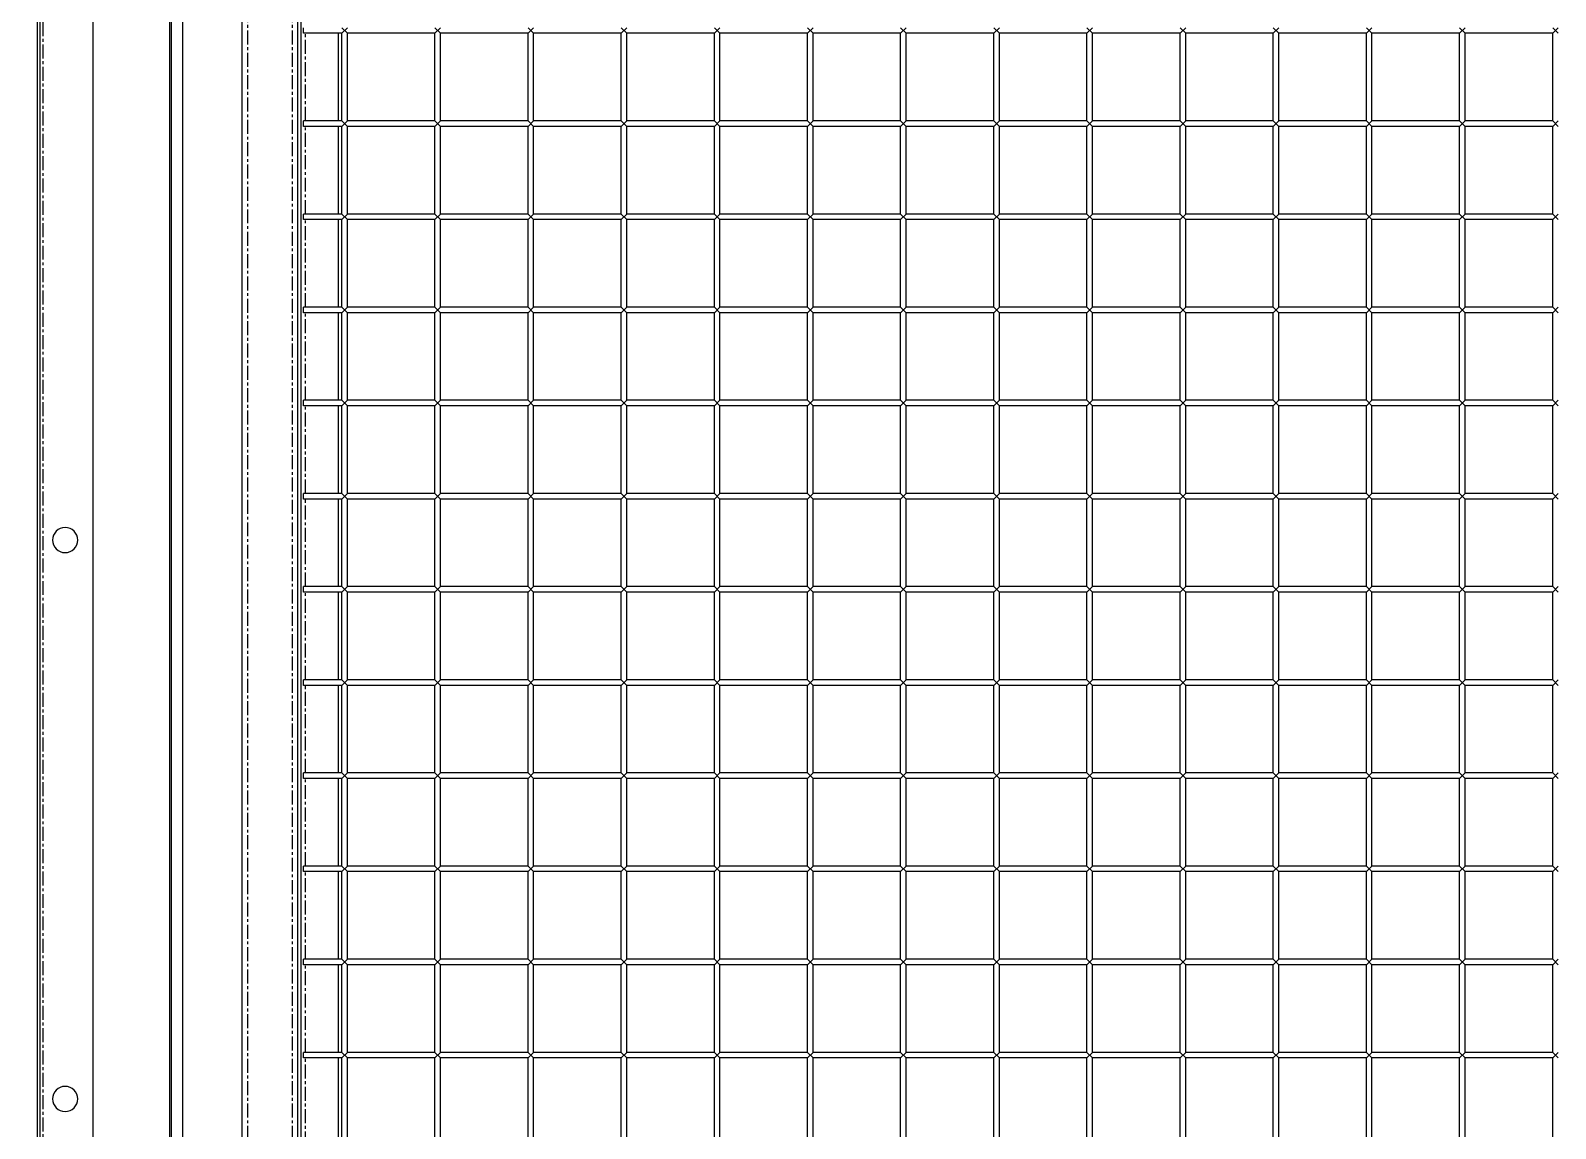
# Model space of a CAD drawing. Header units: millimetres. Extents: x -198529 to 244266, y -64 to 158464.
# Drawn here: x -172952 to -172134, y 96927 to 97517 of the extents above; entities that cross this region are included whole.
import ezdxf

# ---------------------------------------------------------------- set-up
doc = ezdxf.new("R2010")
doc.units = ezdxf.units.MM
doc.linetypes.add('CENTER', pattern=[12, 7.5, -1.5, 1.5, -1.5])
doc.layers.add('0-DCC', color=30, linetype='Continuous')
doc.layers.add('0-DCC-STRUC', color=180, linetype='Continuous')

# ---------------------------------------------------------------- blocks, each defined once
blk = doc.blocks.new('DCC2850x1800(右)')
at = {"color": 0, "linetype": 'Continuous'}
for p, q in [((65616, -74478.48), (65616, -72678.48)), ((65646, -74478.48), (65646, -72678.48)), ((65684.72, -74441.08), (65684.72, -72678.48)), ((65726, -74441.08), (65726, -72678.48)), ((65754.5, -72678.48), (65754.5, -74478.48)), ((65756, -72678.48), (65756, -74478.48)), ((65614.5, -72730.88), (65614.5, -74426.08)), ((64942.5, -73353.48), (64939.5, -73356.48)), ((64942.5, -73356.48), (64939.5, -73353.48)), ((64942.5, -73403.48), (64942.5, -73356.48)), ((64942.5, -73356.48), (64989.5, -73356.48)), ((64992.5, -73353.48), (64989.5, -73356.48)), ((64992.5, -73356.48), (64989.5, -73353.48)), ((64989.5, -73403.48), (64989.5, -73356.48)), ((64992.5, -73403.48), (64992.5, -73356.48)), ((64992.5, -73356.48), (65039.5, -73356.48)), ((65042.5, -73356.48), (65039.5, -73353.48)), ((65042.5, -73353.48), (65039.5, -73356.48)), ((65039.5, -73403.48), (65039.5, -73356.48)), ((65042.5, -73403.48), (65042.5, -73356.48)), ((65042.5, -73356.48), (65089.5, -73356.48)), ((65092.5, -73356.48), (65089.5, -73353.48)), ((65092.5, -73353.48), (65089.5, -73356.48)), ((65089.5, -73403.48), (65089.5, -73356.48)), ((65092.5, -73403.48), (65092.5, -73356.48)), ((65092.5, -73356.48), (65139.5, -73356.48)), ((65139.5, -73356.48), (65142.5, -73353.48)), ((65142.5, -73356.48), (65139.5, -73353.48)), ((65139.5, -73403.48), (65139.5, -73356.48)), ((65142.5, -73403.48), (65142.5, -73356.48)), ((65142.5, -73356.48), (65189.5, -73356.48)), ((65192.5, -73356.48), (65189.5, -73353.48)), ((65189.5, -73356.48), (65192.5, -73353.48)), ((65189.5, -73403.48), (65189.5, -73356.48)), ((65192.5, -73403.48), (65192.5, -73356.48)), ((65192.5, -73356.48), (65239.5, -73356.48)), ((65242.5, -73356.48), (65239.5, -73353.48)), ((65239.5, -73356.48), (65242.5, -73353.48)), ((65239.5, -73403.48), (65239.5, -73356.48)), ((65242.5, -73403.48), (65242.5, -73356.48)), ((65242.5, -73356.48), (65289.5, -73356.48)), ((65292.5, -73356.48), (65289.5, -73353.48)), ((65289.5, -73356.48), (65292.5, -73353.48)), ((65289.5, -73403.48), (65289.5, -73356.48)), ((65292.5, -73403.48), (65292.5, -73356.48)), ((65292.5, -73356.48), (65339.5, -73356.48)), ((65339.5, -73356.48), (65342.5, -73353.48)), ((65342.5, -73356.48), (65339.5, -73353.48)), ((65339.5, -73403.48), (65339.5, -73356.48)), ((65342.5, -73403.48), (65342.5, -73356.48)), ((65342.5, -73356.48), (65389.5, -73356.48)), ((65392.5, -73356.48), (65389.5, -73353.48)), ((65389.5, -73356.48), (65392.5, -73353.48)), ((65389.5, -73403.48), (65389.5, -73356.48)), ((65392.5, -73403.48), (65392.5, -73356.48)), ((65392.5, -73356.48), (65439.5, -73356.48)), ((65442.5, -73356.48), (65439.5, -73353.48)), ((65439.5, -73356.48), (65442.5, -73353.48)), ((65439.5, -73403.48), (65439.5, -73356.48)), ((65442.5, -73403.48), (65442.5, -73356.48)), ((65442.5, -73356.48), (65489.5, -73356.48)), ((65492.5, -73356.48), (65489.5, -73353.48)), ((65489.5, -73356.48), (65492.5, -73353.48)), ((65489.5, -73403.48), (65489.5, -73356.48)), ((65492.5, -73403.48), (65492.5, -73356.48)), ((65492.5, -73356.48), (65539.5, -73356.48)), ((65539.5, -73356.48), (65542.5, -73353.48)), ((65542.5, -73356.48), (65539.5, -73353.48)), ((65539.5, -73403.48), (65539.5, -73356.48)), ((65542.5, -73403.48), (65542.5, -73356.48)), ((65542.5, -73356.48), (65589.5, -73356.48)), ((65592.5, -73356.48), (65589.5, -73353.48)), ((65589.5, -73356.48), (65592.5, -73353.48)), ((65589.5, -73403.48), (65589.5, -73356.48)), ((65592.5, -73403.48), (65592.5, -73356.48)), ((65592.5, -73356.48), (65613, -73356.48)), ((65594.5, -73356.48), (65594.5, -73403.48)), ((65613, -73356.48), (65613, -73353.48)), ((64942.5, -73403.48), (64939.5, -73406.48)), ((64942.5, -73406.48), (64939.5, -73403.48)), ((64942.5, -73403.48), (64989.5, -73403.48)), ((64942.5, -73453.48), (64942.5, -73406.48)), ((64942.5, -73406.48), (64989.5, -73406.48)), ((64992.5, -73403.48), (64989.5, -73406.48)), ((64992.5, -73406.48), (64989.5, -73403.48)), ((64989.5, -73453.48), (64989.5, -73406.48)), ((64992.5, -73403.48), (65039.5, -73403.48)), ((64992.5, -73453.48), (64992.5, -73406.48)), ((64992.5, -73406.48), (65039.5, -73406.48)), ((65042.5, -73403.48), (65039.5, -73406.48)), ((65042.5, -73406.48), (65039.5, -73403.48)), ((65039.5, -73453.48), (65039.5, -73406.48)), ((65042.5, -73403.48), (65089.5, -73403.48)), ((65042.5, -73453.48), (65042.5, -73406.48)), ((65042.5, -73406.48), (65089.5, -73406.48)), ((65092.5, -73403.48), (65089.5, -73406.48)), ((65092.5, -73406.48), (65089.5, -73403.48)), ((65089.5, -73453.48), (65089.5, -73406.48)), ((65092.5, -73403.48), (65139.5, -73403.48)), ((65092.5, -73453.48), (65092.5, -73406.48)), ((65092.5, -73406.48), (65139.5, -73406.48)), ((65142.5, -73403.48), (65139.5, -73406.48)), ((65142.5, -73406.48), (65139.5, -73403.48)), ((65139.5, -73453.48), (65139.5, -73406.48)), ((65142.5, -73403.48), (65189.5, -73403.48)), ((65142.5, -73453.48), (65142.5, -73406.48)), ((65142.5, -73406.48), (65189.5, -73406.48)), ((65189.5, -73406.48), (65192.5, -73403.48)), ((65192.5, -73406.48), (65189.5, -73403.48)), ((65189.5, -73453.48), (65189.5, -73406.48)), ((65192.5, -73403.48), (65239.5, -73403.48)), ((65192.5, -73453.48), (65192.5, -73406.48)), ((65192.5, -73406.48), (65239.5, -73406.48)), ((65242.5, -73406.48), (65239.5, -73403.48)), ((65239.5, -73406.48), (65242.5, -73403.48)), ((65239.5, -73453.48), (65239.5, -73406.48)), ((65242.5, -73403.48), (65289.5, -73403.48)), ((65242.5, -73453.48), (65242.5, -73406.48)), ((65242.5, -73406.48), (65289.5, -73406.48)), ((65289.5, -73406.48), (65292.5, -73403.48)), ((65292.5, -73406.48), (65289.5, -73403.48)), ((65289.5, -73453.48), (65289.5, -73406.48)), ((65292.5, -73403.48), (65339.5, -73403.48)), ((65292.5, -73453.48), (65292.5, -73406.48)), ((65292.5, -73406.48), (65339.5, -73406.48)), ((65339.5, -73406.48), (65342.5, -73403.48)), ((65342.5, -73406.48), (65339.5, -73403.48)), ((65339.5, -73453.48), (65339.5, -73406.48)), ((65342.5, -73403.48), (65389.5, -73403.48)), ((65342.5, -73453.48), (65342.5, -73406.48)), ((65342.5, -73406.48), (65389.5, -73406.48)), ((65389.5, -73406.48), (65392.5, -73403.48)), ((65392.5, -73406.48), (65389.5, -73403.48)), ((65389.5, -73453.48), (65389.5, -73406.48)), ((65392.5, -73403.48), (65439.5, -73403.48)), ((65392.5, -73453.48), (65392.5, -73406.48)), ((65392.5, -73406.48), (65439.5, -73406.48)), ((65442.5, -73406.48), (65439.5, -73403.48)), ((65439.5, -73406.48), (65442.5, -73403.48)), ((65439.5, -73453.48), (65439.5, -73406.48)), ((65442.5, -73403.48), (65489.5, -73403.48)), ((65442.5, -73453.48), (65442.5, -73406.48)), ((65442.5, -73406.48), (65489.5, -73406.48)), ((65489.5, -73406.48), (65492.5, -73403.48)), ((65492.5, -73406.48), (65489.5, -73403.48)), ((65489.5, -73453.48), (65489.5, -73406.48)), ((65492.5, -73403.48), (65539.5, -73403.48)), ((65492.5, -73453.48), (65492.5, -73406.48)), ((65492.5, -73406.48), (65539.5, -73406.48)), ((65539.5, -73406.48), (65542.5, -73403.48)), ((65542.5, -73406.48), (65539.5, -73403.48)), ((65539.5, -73453.48), (65539.5, -73406.48)), ((65542.5, -73403.48), (65589.5, -73403.48)), ((65542.5, -73453.48), (65542.5, -73406.48)), ((65542.5, -73406.48), (65589.5, -73406.48)), ((65589.5, -73406.48), (65592.5, -73403.48)), ((65592.5, -73406.48), (65589.5, -73403.48)), ((65589.5, -73453.48), (65589.5, -73406.48)), ((65592.5, -73403.48), (65613, -73403.48)), ((65592.5, -73453.48), (65592.5, -73406.48)), ((65592.5, -73406.48), (65613, -73406.48)), ((65594.5, -73406.48), (65594.5, -73453.48)), ((65613, -73406.48), (65613, -73403.48)), ((64942.5, -73453.48), (64939.5, -73456.48)), ((64942.5, -73456.48), (64939.5, -73453.48)), ((64942.5, -73453.48), (64989.5, -73453.48)), ((64942.5, -73503.48), (64942.5, -73456.48)), ((64942.5, -73456.48), (64989.5, -73456.48)), ((64992.5, -73453.48), (64989.5, -73456.48)), ((64992.5, -73456.48), (64989.5, -73453.48)), ((64989.5, -73503.48), (64989.5, -73456.48)), ((64992.5, -73453.48), (65039.5, -73453.48)), ((64992.5, -73503.48), (64992.5, -73456.48)), ((64992.5, -73456.48), (65039.5, -73456.48)), ((65042.5, -73453.48), (65039.5, -73456.48)), ((65042.5, -73456.48), (65039.5, -73453.48)), ((65039.5, -73503.48), (65039.5, -73456.48)), ((65042.5, -73453.48), (65089.5, -73453.48)), ((65042.5, -73503.48), (65042.5, -73456.48)), ((65042.5, -73456.48), (65089.5, -73456.48)), ((65092.5, -73453.48), (65089.5, -73456.48)), ((65092.5, -73456.48), (65089.5, -73453.48)), ((65089.5, -73503.48), (65089.5, -73456.48)), ((65092.5, -73453.48), (65139.5, -73453.48)), ((65092.5, -73503.48), (65092.5, -73456.48)), ((65092.5, -73456.48), (65139.5, -73456.48)), ((65142.5, -73453.48), (65139.5, -73456.48)), ((65142.5, -73456.48), (65139.5, -73453.48)), ((65139.5, -73503.48), (65139.5, -73456.48)), ((65142.5, -73453.48), (65189.5, -73453.48)), ((65142.5, -73503.48), (65142.5, -73456.48)), ((65142.5, -73456.48), (65189.5, -73456.48)), ((65192.5, -73453.48), (65189.5, -73456.48)), ((65192.5, -73456.48), (65189.5, -73453.48)), ((65189.5, -73503.48), (65189.5, -73456.48)), ((65192.5, -73453.48), (65239.5, -73453.48)), ((65192.5, -73503.48), (65192.5, -73456.48)), ((65192.5, -73456.48), (65239.5, -73456.48)), ((65239.5, -73456.48), (65242.5, -73453.48)), ((65242.5, -73456.48), (65239.5, -73453.48)), ((65239.5, -73503.48), (65239.5, -73456.48)), ((65242.5, -73453.48), (65289.5, -73453.48)), ((65242.5, -73503.48), (65242.5, -73456.48)), ((65242.5, -73456.48), (65289.5, -73456.48)), ((65289.5, -73456.48), (65292.5, -73453.48)), ((65292.5, -73456.48), (65289.5, -73453.48)), ((65289.5, -73503.48), (65289.5, -73456.48)), ((65292.5, -73453.48), (65339.5, -73453.48)), ((65292.5, -73503.48), (65292.5, -73456.48)), ((65292.5, -73456.48), (65339.5, -73456.48)), ((65339.5, -73456.48), (65342.5, -73453.48)), ((65342.5, -73456.48), (65339.5, -73453.48)), ((65339.5, -73503.48), (65339.5, -73456.48)), ((65342.5, -73453.48), (65389.5, -73453.48)), ((65342.5, -73503.48), (65342.5, -73456.48)), ((65342.5, -73456.48), (65389.5, -73456.48)), ((65389.5, -73456.48), (65392.5, -73453.48)), ((65392.5, -73456.48), (65389.5, -73453.48)), ((65389.5, -73503.48), (65389.5, -73456.48)), ((65392.5, -73453.48), (65439.5, -73453.48)), ((65392.5, -73503.48), (65392.5, -73456.48)), ((65392.5, -73456.48), (65439.5, -73456.48)), ((65439.5, -73456.48), (65442.5, -73453.48)), ((65442.5, -73456.48), (65439.5, -73453.48)), ((65439.5, -73503.48), (65439.5, -73456.48)), ((65442.5, -73453.48), (65489.5, -73453.48)), ((65442.5, -73503.48), (65442.5, -73456.48)), ((65442.5, -73456.48), (65489.5, -73456.48)), ((65489.5, -73456.48), (65492.5, -73453.48)), ((65492.5, -73456.48), (65489.5, -73453.48)), ((65489.5, -73503.48), (65489.5, -73456.48)), ((65492.5, -73453.48), (65539.5, -73453.48)), ((65492.5, -73503.48), (65492.5, -73456.48)), ((65492.5, -73456.48), (65539.5, -73456.48)), ((65539.5, -73456.48), (65542.5, -73453.48)), ((65542.5, -73456.48), (65539.5, -73453.48)), ((65539.5, -73503.48), (65539.5, -73456.48)), ((65542.5, -73453.48), (65589.5, -73453.48)), ((65542.5, -73503.48), (65542.5, -73456.48)), ((65542.5, -73456.48), (65589.5, -73456.48)), ((65589.5, -73456.48), (65592.5, -73453.48)), ((65592.5, -73456.48), (65589.5, -73453.48)), ((65589.5, -73503.48), (65589.5, -73456.48)), ((65592.5, -73453.48), (65613, -73453.48)), ((65592.5, -73503.48), (65592.5, -73456.48)), ((65592.5, -73456.48), (65613, -73456.48)), ((65594.5, -73456.48), (65594.5, -73503.48)), ((65613, -73456.48), (65613, -73453.48)), ((64942.5, -73503.48), (64939.5, -73506.48)), ((64942.5, -73506.48), (64939.5, -73503.48)), ((64942.5, -73503.48), (64989.5, -73503.48)), ((64942.5, -73553.48), (64942.5, -73506.48)), ((64942.5, -73506.48), (64989.5, -73506.48)), ((64992.5, -73503.48), (64989.5, -73506.48)), ((64992.5, -73506.48), (64989.5, -73503.48)), ((64989.5, -73553.48), (64989.5, -73506.48)), ((64992.5, -73503.48), (65039.5, -73503.48)), ((64992.5, -73553.48), (64992.5, -73506.48)), ((64992.5, -73506.48), (65039.5, -73506.48)), ((65042.5, -73503.48), (65039.5, -73506.48)), ((65042.5, -73506.48), (65039.5, -73503.48)), ((65039.5, -73553.48), (65039.5, -73506.48)), ((65042.5, -73503.48), (65089.5, -73503.48)), ((65042.5, -73553.48), (65042.5, -73506.48)), ((65042.5, -73506.48), (65089.5, -73506.48)), ((65092.5, -73503.48), (65089.5, -73506.48)), ((65092.5, -73506.48), (65089.5, -73503.48)), ((65089.5, -73553.48), (65089.5, -73506.48)), ((65092.5, -73503.48), (65139.5, -73503.48)), ((65092.5, -73553.48), (65092.5, -73506.48)), ((65092.5, -73506.48), (65139.5, -73506.48)), ((65142.5, -73503.48), (65139.5, -73506.48)), ((65142.5, -73506.48), (65139.5, -73503.48)), ((65139.5, -73553.48), (65139.5, -73506.48)), ((65142.5, -73503.48), (65189.5, -73503.48)), ((65142.5, -73553.48), (65142.5, -73506.48)), ((65142.5, -73506.48), (65189.5, -73506.48)), ((65192.5, -73503.48), (65189.5, -73506.48)), ((65192.5, -73506.48), (65189.5, -73503.48)), ((65189.5, -73553.48), (65189.5, -73506.48)), ((65192.5, -73503.48), (65239.5, -73503.48)), ((65192.5, -73553.48), (65192.5, -73506.48)), ((65192.5, -73506.48), (65239.5, -73506.48)), ((65242.5, -73503.48), (65239.5, -73506.48)), ((65242.5, -73506.48), (65239.5, -73503.48)), ((65239.5, -73553.48), (65239.5, -73506.48)), ((65242.5, -73503.48), (65289.5, -73503.48)), ((65242.5, -73553.48), (65242.5, -73506.48)), ((65242.5, -73506.48), (65289.5, -73506.48)), ((65289.5, -73506.48), (65292.5, -73503.48)), ((65292.5, -73506.48), (65289.5, -73503.48)), ((65289.5, -73553.48), (65289.5, -73506.48)), ((65292.5, -73503.48), (65339.5, -73503.48)), ((65292.5, -73553.48), (65292.5, -73506.48)), ((65292.5, -73506.48), (65339.5, -73506.48)), ((65339.5, -73506.48), (65342.5, -73503.48)), ((65342.5, -73506.48), (65339.5, -73503.48)), ((65339.5, -73553.48), (65339.5, -73506.48)), ((65342.5, -73503.48), (65389.5, -73503.48)), ((65342.5, -73553.48), (65342.5, -73506.48)), ((65342.5, -73506.48), (65389.5, -73506.48)), ((65389.5, -73506.48), (65392.5, -73503.48)), ((65392.5, -73506.48), (65389.5, -73503.48)), ((65389.5, -73553.48), (65389.5, -73506.48)), ((65392.5, -73503.48), (65439.5, -73503.48)), ((65392.5, -73553.48), (65392.5, -73506.48)), ((65392.5, -73506.48), (65439.5, -73506.48)), ((65439.5, -73506.48), (65442.5, -73503.48)), ((65442.5, -73506.48), (65439.5, -73503.48)), ((65439.5, -73553.48), (65439.5, -73506.48)), ((65442.5, -73503.48), (65489.5, -73503.48)), ((65442.5, -73553.48), (65442.5, -73506.48)), ((65442.5, -73506.48), (65489.5, -73506.48)), ((65489.5, -73506.48), (65492.5, -73503.48)), ((65492.5, -73506.48), (65489.5, -73503.48)), ((65489.5, -73553.48), (65489.5, -73506.48)), ((65492.5, -73503.48), (65539.5, -73503.48)), ((65492.5, -73553.48), (65492.5, -73506.48)), ((65492.5, -73506.48), (65539.5, -73506.48)), ((65539.5, -73506.48), (65542.5, -73503.48)), ((65542.5, -73506.48), (65539.5, -73503.48)), ((65539.5, -73553.48), (65539.5, -73506.48)), ((65542.5, -73503.48), (65589.5, -73503.48)), ((65542.5, -73553.48), (65542.5, -73506.48)), ((65542.5, -73506.48), (65589.5, -73506.48)), ((65589.5, -73506.48), (65592.5, -73503.48)), ((65592.5, -73506.48), (65589.5, -73503.48)), ((65589.5, -73553.48), (65589.5, -73506.48)), ((65592.5, -73503.48), (65613, -73503.48)), ((65592.5, -73553.48), (65592.5, -73506.48)), ((65592.5, -73506.48), (65613, -73506.48)), ((65594.5, -73506.48), (65594.5, -73553.48)), ((65613, -73506.48), (65613, -73503.48)), ((64942.5, -73553.48), (64939.5, -73556.48)), ((64942.5, -73556.48), (64939.5, -73553.48)), ((64942.5, -73553.48), (64989.5, -73553.48)), ((64942.5, -73603.48), (64942.5, -73556.48)), ((64942.5, -73556.48), (64989.5, -73556.48)), ((64992.5, -73553.48), (64989.5, -73556.48)), ((64992.5, -73556.48), (64989.5, -73553.48)), ((64989.5, -73603.48), (64989.5, -73556.48)), ((64992.5, -73553.48), (65039.5, -73553.48)), ((64992.5, -73603.48), (64992.5, -73556.48)), ((64992.5, -73556.48), (65039.5, -73556.48)), ((65042.5, -73553.48), (65039.5, -73556.48)), ((65042.5, -73556.48), (65039.5, -73553.48)), ((65039.5, -73603.48), (65039.5, -73556.48)), ((65042.5, -73553.48), (65089.5, -73553.48)), ((65042.5, -73603.48), (65042.5, -73556.48)), ((65042.5, -73556.48), (65089.5, -73556.48)), ((65092.5, -73553.48), (65089.5, -73556.48)), ((65092.5, -73556.48), (65089.5, -73553.48)), ((65089.5, -73603.48), (65089.5, -73556.48)), ((65092.5, -73553.48), (65139.5, -73553.48)), ((65092.5, -73603.48), (65092.5, -73556.48)), ((65092.5, -73556.48), (65139.5, -73556.48)), ((65142.5, -73553.48), (65139.5, -73556.48)), ((65142.5, -73556.48), (65139.5, -73553.48)), ((65139.5, -73603.48), (65139.5, -73556.48)), ((65142.5, -73553.48), (65189.5, -73553.48)), ((65142.5, -73603.48), (65142.5, -73556.48)), ((65142.5, -73556.48), (65189.5, -73556.48)), ((65192.5, -73553.48), (65189.5, -73556.48)), ((65192.5, -73556.48), (65189.5, -73553.48)), ((65189.5, -73603.48), (65189.5, -73556.48)), ((65192.5, -73553.48), (65239.5, -73553.48)), ((65192.5, -73603.48), (65192.5, -73556.48)), ((65192.5, -73556.48), (65239.5, -73556.48)), ((65242.5, -73553.48), (65239.5, -73556.48)), ((65242.5, -73556.48), (65239.5, -73553.48)), ((65239.5, -73603.48), (65239.5, -73556.48)), ((65242.5, -73553.48), (65289.5, -73553.48)), ((65242.5, -73603.48), (65242.5, -73556.48)), ((65242.5, -73556.48), (65289.5, -73556.48)), ((65292.5, -73553.48), (65289.5, -73556.48)), ((65292.5, -73556.48), (65289.5, -73553.48)), ((65289.5, -73603.48), (65289.5, -73556.48)), ((65292.5, -73553.48), (65339.5, -73553.48)), ((65292.5, -73603.48), (65292.5, -73556.48)), ((65292.5, -73556.48), (65339.5, -73556.48)), ((65339.5, -73556.48), (65342.5, -73553.48)), ((65342.5, -73556.48), (65339.5, -73553.48)), ((65339.5, -73603.48), (65339.5, -73556.48)), ((65342.5, -73553.48), (65389.5, -73553.48)), ((65342.5, -73603.48), (65342.5, -73556.48)), ((65342.5, -73556.48), (65389.5, -73556.48)), ((65389.5, -73556.48), (65392.5, -73553.48)), ((65392.5, -73556.48), (65389.5, -73553.48)), ((65389.5, -73603.48), (65389.5, -73556.48)), ((65392.5, -73553.48), (65439.5, -73553.48)), ((65392.5, -73603.48), (65392.5, -73556.48)), ((65392.5, -73556.48), (65439.5, -73556.48)), ((65439.5, -73556.48), (65442.5, -73553.48)), ((65442.5, -73556.48), (65439.5, -73553.48)), ((65439.5, -73603.48), (65439.5, -73556.48)), ((65442.5, -73553.48), (65489.5, -73553.48)), ((65442.5, -73603.48), (65442.5, -73556.48)), ((65442.5, -73556.48), (65489.5, -73556.48)), ((65489.5, -73556.48), (65492.5, -73553.48)), ((65492.5, -73556.48), (65489.5, -73553.48)), ((65489.5, -73603.48), (65489.5, -73556.48)), ((65492.5, -73553.48), (65539.5, -73553.48)), ((65492.5, -73603.48), (65492.5, -73556.48)), ((65492.5, -73556.48), (65539.5, -73556.48)), ((65539.5, -73556.48), (65542.5, -73553.48)), ((65542.5, -73556.48), (65539.5, -73553.48)), ((65539.5, -73603.48), (65539.5, -73556.48)), ((65542.5, -73553.48), (65589.5, -73553.48)), ((65542.5, -73603.48), (65542.5, -73556.48)), ((65542.5, -73556.48), (65589.5, -73556.48)), ((65589.5, -73556.48), (65592.5, -73553.48)), ((65592.5, -73556.48), (65589.5, -73553.48)), ((65589.5, -73603.48), (65589.5, -73556.48)), ((65592.5, -73553.48), (65613, -73553.48)), ((65592.5, -73603.48), (65592.5, -73556.48)), ((65592.5, -73556.48), (65613, -73556.48)), ((65594.5, -73556.48), (65594.5, -73603.48)), ((65613, -73556.48), (65613, -73553.48)), ((64942.5, -73603.48), (64939.5, -73606.48)), ((64942.5, -73606.48), (64939.5, -73603.48)), ((64942.5, -73603.48), (64989.5, -73603.48)), ((64942.5, -73653.48), (64942.5, -73606.48)), ((64942.5, -73606.48), (64989.5, -73606.48)), ((64992.5, -73603.48), (64989.5, -73606.48)), ((64992.5, -73606.48), (64989.5, -73603.48)), ((64989.5, -73653.48), (64989.5, -73606.48)), ((64992.5, -73603.48), (65039.5, -73603.48)), ((64992.5, -73653.48), (64992.5, -73606.48)), ((64992.5, -73606.48), (65039.5, -73606.48)), ((65042.5, -73603.48), (65039.5, -73606.48)), ((65042.5, -73606.48), (65039.5, -73603.48)), ((65039.5, -73653.48), (65039.5, -73606.48)), ((65042.5, -73603.48), (65089.5, -73603.48)), ((65042.5, -73653.48), (65042.5, -73606.48)), ((65042.5, -73606.48), (65089.5, -73606.48)), ((65092.5, -73603.48), (65089.5, -73606.48)), ((65092.5, -73606.48), (65089.5, -73603.48)), ((65089.5, -73653.48), (65089.5, -73606.48)), ((65092.5, -73603.48), (65139.5, -73603.48)), ((65092.5, -73653.48), (65092.5, -73606.48)), ((65092.5, -73606.48), (65139.5, -73606.48)), ((65142.5, -73603.48), (65139.5, -73606.48)), ((65142.5, -73606.48), (65139.5, -73603.48)), ((65139.5, -73653.48), (65139.5, -73606.48)), ((65142.5, -73603.48), (65189.5, -73603.48)), ((65142.5, -73653.48), (65142.5, -73606.48)), ((65142.5, -73606.48), (65189.5, -73606.48)), ((65192.5, -73603.48), (65189.5, -73606.48)), ((65192.5, -73606.48), (65189.5, -73603.48)), ((65189.5, -73653.48), (65189.5, -73606.48)), ((65192.5, -73603.48), (65239.5, -73603.48)), ((65192.5, -73653.48), (65192.5, -73606.48)), ((65192.5, -73606.48), (65239.5, -73606.48)), ((65242.5, -73603.48), (65239.5, -73606.48)), ((65242.5, -73606.48), (65239.5, -73603.48)), ((65239.5, -73653.48), (65239.5, -73606.48)), ((65242.5, -73603.48), (65289.5, -73603.48)), ((65242.5, -73653.48), (65242.5, -73606.48)), ((65242.5, -73606.48), (65289.5, -73606.48)), ((65292.5, -73603.48), (65289.5, -73606.48)), ((65292.5, -73606.48), (65289.5, -73603.48)), ((65289.5, -73653.48), (65289.5, -73606.48)), ((65292.5, -73603.48), (65339.5, -73603.48)), ((65292.5, -73653.48), (65292.5, -73606.48)), ((65292.5, -73606.48), (65339.5, -73606.48)), ((65342.5, -73603.48), (65339.5, -73606.48)), ((65342.5, -73606.48), (65339.5, -73603.48)), ((65339.5, -73653.48), (65339.5, -73606.48)), ((65342.5, -73603.48), (65389.5, -73603.48)), ((65342.5, -73653.48), (65342.5, -73606.48)), ((65342.5, -73606.48), (65389.5, -73606.48)), ((65389.5, -73606.48), (65392.5, -73603.48)), ((65392.5, -73606.48), (65389.5, -73603.48)), ((65389.5, -73653.48), (65389.5, -73606.48)), ((65392.5, -73603.48), (65439.5, -73603.48)), ((65392.5, -73653.48), (65392.5, -73606.48)), ((65392.5, -73606.48), (65439.5, -73606.48)), ((65439.5, -73606.48), (65442.5, -73603.48)), ((65442.5, -73606.48), (65439.5, -73603.48)), ((65439.5, -73653.48), (65439.5, -73606.48)), ((65442.5, -73603.48), (65489.5, -73603.48)), ((65442.5, -73653.48), (65442.5, -73606.48)), ((65442.5, -73606.48), (65489.5, -73606.48)), ((65489.5, -73606.48), (65492.5, -73603.48)), ((65492.5, -73606.48), (65489.5, -73603.48)), ((65489.5, -73653.48), (65489.5, -73606.48)), ((65492.5, -73603.48), (65539.5, -73603.48)), ((65492.5, -73653.48), (65492.5, -73606.48)), ((65492.5, -73606.48), (65539.5, -73606.48)), ((65539.5, -73606.48), (65542.5, -73603.48)), ((65542.5, -73606.48), (65539.5, -73603.48)), ((65539.5, -73653.48), (65539.5, -73606.48)), ((65542.5, -73603.48), (65589.5, -73603.48)), ((65542.5, -73653.48), (65542.5, -73606.48)), ((65542.5, -73606.48), (65589.5, -73606.48)), ((65589.5, -73606.48), (65592.5, -73603.48)), ((65592.5, -73606.48), (65589.5, -73603.48)), ((65589.5, -73653.48), (65589.5, -73606.48)), ((65592.5, -73603.48), (65613, -73603.48)), ((65592.5, -73653.48), (65592.5, -73606.48)), ((65592.5, -73606.48), (65613, -73606.48)), ((65594.5, -73606.48), (65594.5, -73653.48)), ((65613, -73606.48), (65613, -73603.48)), ((64942.5, -73653.48), (64939.5, -73656.48)), ((64942.5, -73656.48), (64939.5, -73653.48)), ((64942.5, -73653.48), (64989.5, -73653.48)), ((64992.5, -73653.48), (64989.5, -73656.48)), ((64992.5, -73656.48), (64989.5, -73653.48)), ((64992.5, -73653.48), (65039.5, -73653.48)), ((65042.5, -73653.48), (65039.5, -73656.48)), ((65042.5, -73656.48), (65039.5, -73653.48)), ((65042.5, -73653.48), (65089.5, -73653.48)), ((65092.5, -73653.48), (65089.5, -73656.48)), ((65092.5, -73656.48), (65089.5, -73653.48)), ((65092.5, -73653.48), (65139.5, -73653.48)), ((65142.5, -73653.48), (65139.5, -73656.48)), ((65142.5, -73656.48), (65139.5, -73653.48)), ((65142.5, -73653.48), (65189.5, -73653.48)), ((65192.5, -73653.48), (65189.5, -73656.48)), ((65192.5, -73656.48), (65189.5, -73653.48)), ((65192.5, -73653.48), (65239.5, -73653.48)), ((65242.5, -73653.48), (65239.5, -73656.48)), ((65242.5, -73656.48), (65239.5, -73653.48)), ((65242.5, -73653.48), (65289.5, -73653.48)), ((65292.5, -73653.48), (65289.5, -73656.48)), ((65292.5, -73656.48), (65289.5, -73653.48)), ((65292.5, -73653.48), (65339.5, -73653.48)), ((65342.5, -73653.48), (65339.5, -73656.48)), ((65342.5, -73656.48), (65339.5, -73653.48)), ((65342.5, -73653.48), (65389.5, -73653.48)), ((65392.5, -73653.48), (65389.5, -73656.48)), ((65392.5, -73656.48), (65389.5, -73653.48)), ((65392.5, -73653.48), (65439.5, -73653.48)), ((65439.5, -73656.48), (65442.5, -73653.48)), ((65442.5, -73656.48), (65439.5, -73653.48)), ((65442.5, -73653.48), (65489.5, -73653.48)), ((65489.5, -73656.48), (65492.5, -73653.48)), ((65492.5, -73656.48), (65489.5, -73653.48)), ((65492.5, -73653.48), (65539.5, -73653.48)), ((65539.5, -73656.48), (65542.5, -73653.48)), ((65542.5, -73656.48), (65539.5, -73653.48)), ((65542.5, -73653.48), (65589.5, -73653.48)), ((65589.5, -73656.48), (65592.5, -73653.48)), ((65592.5, -73656.48), (65589.5, -73653.48)), ((65592.5, -73653.48), (65613, -73653.48)), ((65613, -73656.48), (65613, -73653.48)), ((64942.5, -73703.48), (64942.5, -73656.48)), ((64942.5, -73656.48), (64989.5, -73656.48)), ((64989.5, -73703.48), (64989.5, -73656.48)), ((64992.5, -73703.48), (64992.5, -73656.48)), ((64992.5, -73656.48), (65039.5, -73656.48)), ((65039.5, -73703.48), (65039.5, -73656.48)), ((65042.5, -73703.48), (65042.5, -73656.48)), ((65042.5, -73656.48), (65089.5, -73656.48)), ((65089.5, -73703.48), (65089.5, -73656.48)), ((65092.5, -73703.48), (65092.5, -73656.48)), ((65092.5, -73656.48), (65139.5, -73656.48)), ((65139.5, -73703.48), (65139.5, -73656.48)), ((65142.5, -73703.48), (65142.5, -73656.48)), ((65142.5, -73656.48), (65189.5, -73656.48)), ((65189.5, -73703.48), (65189.5, -73656.48)), ((65192.5, -73703.48), (65192.5, -73656.48)), ((65192.5, -73656.48), (65239.5, -73656.48)), ((65239.5, -73703.48), (65239.5, -73656.48)), ((65242.5, -73703.48), (65242.5, -73656.48)), ((65242.5, -73656.48), (65289.5, -73656.48)), ((65289.5, -73703.48), (65289.5, -73656.48)), ((65292.5, -73703.48), (65292.5, -73656.48)), ((65292.5, -73656.48), (65339.5, -73656.48)), ((65339.5, -73703.48), (65339.5, -73656.48)), ((65342.5, -73703.48), (65342.5, -73656.48)), ((65342.5, -73656.48), (65389.5, -73656.48)), ((65389.5, -73703.48), (65389.5, -73656.48)), ((65392.5, -73703.48), (65392.5, -73656.48)), ((65392.5, -73656.48), (65439.5, -73656.48)), ((65439.5, -73703.48), (65439.5, -73656.48)), ((65442.5, -73703.48), (65442.5, -73656.48)), ((65442.5, -73656.48), (65489.5, -73656.48)), ((65489.5, -73703.48), (65489.5, -73656.48)), ((65492.5, -73703.48), (65492.5, -73656.48)), ((65492.5, -73656.48), (65539.5, -73656.48)), ((65539.5, -73703.48), (65539.5, -73656.48)), ((65542.5, -73703.48), (65542.5, -73656.48)), ((65542.5, -73656.48), (65589.5, -73656.48)), ((65589.5, -73703.48), (65589.5, -73656.48)), ((65592.5, -73703.48), (65592.5, -73656.48)), ((65592.5, -73656.48), (65613, -73656.48)), ((65594.5, -73656.48), (65594.5, -73703.48)), ((64942.5, -73703.48), (64939.5, -73706.48)), ((64942.5, -73706.48), (64939.5, -73703.48)), ((64942.5, -73703.48), (64989.5, -73703.48)), ((64992.5, -73703.48), (64989.5, -73706.48)), ((64992.5, -73706.48), (64989.5, -73703.48)), ((64992.5, -73703.48), (65039.5, -73703.48)), ((65042.5, -73703.48), (65039.5, -73706.48)), ((65042.5, -73706.48), (65039.5, -73703.48)), ((65042.5, -73703.48), (65089.5, -73703.48)), ((65092.5, -73703.48), (65089.5, -73706.48)), ((65092.5, -73706.48), (65089.5, -73703.48)), ((65092.5, -73703.48), (65139.5, -73703.48)), ((65142.5, -73703.48), (65139.5, -73706.48)), ((65142.5, -73706.48), (65139.5, -73703.48)), ((65142.5, -73703.48), (65189.5, -73703.48)), ((65192.5, -73703.48), (65189.5, -73706.48)), ((65192.5, -73706.48), (65189.5, -73703.48)), ((65192.5, -73703.48), (65239.5, -73703.48)), ((65242.5, -73703.48), (65239.5, -73706.48)), ((65242.5, -73706.48), (65239.5, -73703.48)), ((65242.5, -73703.48), (65289.5, -73703.48)), ((65292.5, -73703.48), (65289.5, -73706.48)), ((65292.5, -73706.48), (65289.5, -73703.48)), ((65292.5, -73703.48), (65339.5, -73703.48)), ((65342.5, -73703.48), (65339.5, -73706.48)), ((65342.5, -73706.48), (65339.5, -73703.48)), ((65342.5, -73703.48), (65389.5, -73703.48)), ((65392.5, -73703.48), (65389.5, -73706.48)), ((65392.5, -73706.48), (65389.5, -73703.48)), ((65392.5, -73703.48), (65439.5, -73703.48)), ((65442.5, -73703.48), (65439.5, -73706.48)), ((65442.5, -73706.48), (65439.5, -73703.48)), ((65442.5, -73703.48), (65489.5, -73703.48)), ((65489.5, -73706.48), (65492.5, -73703.48)), ((65492.5, -73706.48), (65489.5, -73703.48)), ((65492.5, -73703.48), (65539.5, -73703.48)), ((65539.5, -73706.48), (65542.5, -73703.48)), ((65542.5, -73706.48), (65539.5, -73703.48)), ((65542.5, -73703.48), (65589.5, -73703.48)), ((65589.5, -73706.48), (65592.5, -73703.48)), ((65592.5, -73706.48), (65589.5, -73703.48)), ((65592.5, -73703.48), (65613, -73703.48)), ((65613, -73706.48), (65613, -73703.48)), ((64942.5, -73753.48), (64942.5, -73706.48)), ((64942.5, -73706.48), (64989.5, -73706.48)), ((64989.5, -73753.48), (64989.5, -73706.48)), ((64992.5, -73753.48), (64992.5, -73706.48)), ((64992.5, -73706.48), (65039.5, -73706.48)), ((65039.5, -73753.48), (65039.5, -73706.48)), ((65042.5, -73753.48), (65042.5, -73706.48)), ((65042.5, -73706.48), (65089.5, -73706.48)), ((65089.5, -73753.48), (65089.5, -73706.48)), ((65092.5, -73753.48), (65092.5, -73706.48)), ((65092.5, -73706.48), (65139.5, -73706.48)), ((65139.5, -73753.48), (65139.5, -73706.48)), ((65142.5, -73753.48), (65142.5, -73706.48)), ((65142.5, -73706.48), (65189.5, -73706.48)), ((65189.5, -73753.48), (65189.5, -73706.48)), ((65192.5, -73753.48), (65192.5, -73706.48)), ((65192.5, -73706.48), (65239.5, -73706.48)), ((65239.5, -73753.48), (65239.5, -73706.48)), ((65242.5, -73753.48), (65242.5, -73706.48)), ((65242.5, -73706.48), (65289.5, -73706.48)), ((65289.5, -73753.48), (65289.5, -73706.48)), ((65292.5, -73753.48), (65292.5, -73706.48)), ((65292.5, -73706.48), (65339.5, -73706.48)), ((65339.5, -73753.48), (65339.5, -73706.48)), ((65342.5, -73753.48), (65342.5, -73706.48)), ((65342.5, -73706.48), (65389.5, -73706.48)), ((65389.5, -73753.48), (65389.5, -73706.48)), ((65392.5, -73753.48), (65392.5, -73706.48)), ((65392.5, -73706.48), (65439.5, -73706.48)), ((65439.5, -73753.48), (65439.5, -73706.48)), ((65442.5, -73753.48), (65442.5, -73706.48)), ((65442.5, -73706.48), (65489.5, -73706.48)), ((65489.5, -73753.48), (65489.5, -73706.48)), ((65492.5, -73753.48), (65492.5, -73706.48)), ((65492.5, -73706.48), (65539.5, -73706.48)), ((65539.5, -73753.48), (65539.5, -73706.48)), ((65542.5, -73753.48), (65542.5, -73706.48)), ((65542.5, -73706.48), (65589.5, -73706.48)), ((65589.5, -73753.48), (65589.5, -73706.48)), ((65592.5, -73753.48), (65592.5, -73706.48)), ((65592.5, -73706.48), (65613, -73706.48)), ((65594.5, -73706.48), (65594.5, -73753.48)), ((64942.5, -73753.48), (64939.5, -73756.48)), ((64942.5, -73756.48), (64939.5, -73753.48)), ((64942.5, -73753.48), (64989.5, -73753.48)), ((64992.5, -73753.48), (64989.5, -73756.48)), ((64992.5, -73756.48), (64989.5, -73753.48)), ((64992.5, -73753.48), (65039.5, -73753.48)), ((65042.5, -73753.48), (65039.5, -73756.48)), ((65042.5, -73756.48), (65039.5, -73753.48)), ((65042.5, -73753.48), (65089.5, -73753.48)), ((65092.5, -73753.48), (65089.5, -73756.48)), ((65092.5, -73756.48), (65089.5, -73753.48)), ((65092.5, -73753.48), (65139.5, -73753.48)), ((65142.5, -73753.48), (65139.5, -73756.48)), ((65142.5, -73756.48), (65139.5, -73753.48)), ((65142.5, -73753.48), (65189.5, -73753.48)), ((65192.5, -73753.48), (65189.5, -73756.48)), ((65192.5, -73756.48), (65189.5, -73753.48)), ((65192.5, -73753.48), (65239.5, -73753.48)), ((65242.5, -73753.48), (65239.5, -73756.48)), ((65242.5, -73756.48), (65239.5, -73753.48)), ((65242.5, -73753.48), (65289.5, -73753.48)), ((65292.5, -73753.48), (65289.5, -73756.48)), ((65292.5, -73756.48), (65289.5, -73753.48)), ((65292.5, -73753.48), (65339.5, -73753.48)), ((65342.5, -73753.48), (65339.5, -73756.48)), ((65342.5, -73756.48), (65339.5, -73753.48)), ((65342.5, -73753.48), (65389.5, -73753.48)), ((65392.5, -73753.48), (65389.5, -73756.48)), ((65392.5, -73756.48), (65389.5, -73753.48)), ((65392.5, -73753.48), (65439.5, -73753.48)), ((65442.5, -73753.48), (65439.5, -73756.48)), ((65442.5, -73756.48), (65439.5, -73753.48)), ((65442.5, -73753.48), (65489.5, -73753.48)), ((65492.5, -73753.48), (65489.5, -73756.48)), ((65492.5, -73756.48), (65489.5, -73753.48)), ((65492.5, -73753.48), (65539.5, -73753.48)), ((65539.5, -73756.48), (65542.5, -73753.48)), ((65542.5, -73756.48), (65539.5, -73753.48)), ((65542.5, -73753.48), (65589.5, -73753.48)), ((65589.5, -73756.48), (65592.5, -73753.48)), ((65592.5, -73756.48), (65589.5, -73753.48)), ((65592.5, -73753.48), (65613, -73753.48)), ((65613, -73756.48), (65613, -73753.48)), ((64942.5, -73803.48), (64942.5, -73756.48)), ((64942.5, -73756.48), (64989.5, -73756.48)), ((64989.5, -73803.48), (64989.5, -73756.48)), ((64992.5, -73803.48), (64992.5, -73756.48)), ((64992.5, -73756.48), (65039.5, -73756.48)), ((65039.5, -73803.48), (65039.5, -73756.48)), ((65042.5, -73803.48), (65042.5, -73756.48)), ((65042.5, -73756.48), (65089.5, -73756.48)), ((65089.5, -73803.48), (65089.5, -73756.48)), ((65092.5, -73803.48), (65092.5, -73756.48)), ((65092.5, -73756.48), (65139.5, -73756.48)), ((65139.5, -73803.48), (65139.5, -73756.48)), ((65142.5, -73803.48), (65142.5, -73756.48)), ((65142.5, -73756.48), (65189.5, -73756.48)), ((65189.5, -73803.48), (65189.5, -73756.48)), ((65192.5, -73803.48), (65192.5, -73756.48)), ((65192.5, -73756.48), (65239.5, -73756.48)), ((65239.5, -73803.48), (65239.5, -73756.48)), ((65242.5, -73803.48), (65242.5, -73756.48)), ((65242.5, -73756.48), (65289.5, -73756.48)), ((65289.5, -73803.48), (65289.5, -73756.48)), ((65292.5, -73803.48), (65292.5, -73756.48)), ((65292.5, -73756.48), (65339.5, -73756.48)), ((65339.5, -73803.48), (65339.5, -73756.48)), ((65342.5, -73803.48), (65342.5, -73756.48)), ((65342.5, -73756.48), (65389.5, -73756.48)), ((65389.5, -73803.48), (65389.5, -73756.48)), ((65392.5, -73803.48), (65392.5, -73756.48)), ((65392.5, -73756.48), (65439.5, -73756.48)), ((65439.5, -73803.48), (65439.5, -73756.48)), ((65442.5, -73803.48), (65442.5, -73756.48)), ((65442.5, -73756.48), (65489.5, -73756.48)), ((65489.5, -73803.48), (65489.5, -73756.48)), ((65492.5, -73803.48), (65492.5, -73756.48)), ((65492.5, -73756.48), (65539.5, -73756.48)), ((65539.5, -73803.48), (65539.5, -73756.48)), ((65542.5, -73803.48), (65542.5, -73756.48)), ((65542.5, -73756.48), (65589.5, -73756.48)), ((65589.5, -73803.48), (65589.5, -73756.48)), ((65592.5, -73803.48), (65592.5, -73756.48)), ((65592.5, -73756.48), (65613, -73756.48)), ((65594.5, -73756.48), (65594.5, -73803.48)), ((64942.5, -73803.48), (64939.5, -73806.48)), ((64942.5, -73806.48), (64939.5, -73803.48)), ((64942.5, -73803.48), (64989.5, -73803.48)), ((64942.5, -73853.48), (64942.5, -73806.48)), ((64942.5, -73806.48), (64989.5, -73806.48)), ((64992.5, -73803.48), (64989.5, -73806.48)), ((64992.5, -73806.48), (64989.5, -73803.48)), ((64989.5, -73853.48), (64989.5, -73806.48)), ((64992.5, -73803.48), (65039.5, -73803.48)), ((64992.5, -73853.48), (64992.5, -73806.48)), ((64992.5, -73806.48), (65039.5, -73806.48)), ((65042.5, -73803.48), (65039.5, -73806.48)), ((65042.5, -73806.48), (65039.5, -73803.48)), ((65039.5, -73853.48), (65039.5, -73806.48)), ((65042.5, -73803.48), (65089.5, -73803.48)), ((65042.5, -73853.48), (65042.5, -73806.48)), ((65042.5, -73806.48), (65089.5, -73806.48)), ((65092.5, -73803.48), (65089.5, -73806.48)), ((65092.5, -73806.48), (65089.5, -73803.48)), ((65089.5, -73853.48), (65089.5, -73806.48)), ((65092.5, -73803.48), (65139.5, -73803.48)), ((65092.5, -73853.48), (65092.5, -73806.48)), ((65092.5, -73806.48), (65139.5, -73806.48)), ((65142.5, -73803.48), (65139.5, -73806.48)), ((65142.5, -73806.48), (65139.5, -73803.48)), ((65139.5, -73853.48), (65139.5, -73806.48)), ((65142.5, -73803.48), (65189.5, -73803.48)), ((65142.5, -73853.48), (65142.5, -73806.48)), ((65142.5, -73806.48), (65189.5, -73806.48)), ((65192.5, -73803.48), (65189.5, -73806.48)), ((65192.5, -73806.48), (65189.5, -73803.48)), ((65189.5, -73853.48), (65189.5, -73806.48)), ((65192.5, -73803.48), (65239.5, -73803.48)), ((65192.5, -73853.48), (65192.5, -73806.48)), ((65192.5, -73806.48), (65239.5, -73806.48)), ((65242.5, -73803.48), (65239.5, -73806.48)), ((65242.5, -73806.48), (65239.5, -73803.48)), ((65239.5, -73853.48), (65239.5, -73806.48)), ((65242.5, -73803.48), (65289.5, -73803.48)), ((65242.5, -73853.48), (65242.5, -73806.48)), ((65242.5, -73806.48), (65289.5, -73806.48)), ((65292.5, -73803.48), (65289.5, -73806.48)), ((65292.5, -73806.48), (65289.5, -73803.48)), ((65289.5, -73853.48), (65289.5, -73806.48)), ((65292.5, -73803.48), (65339.5, -73803.48)), ((65292.5, -73853.48), (65292.5, -73806.48)), ((65292.5, -73806.48), (65339.5, -73806.48)), ((65342.5, -73803.48), (65339.5, -73806.48)), ((65342.5, -73806.48), (65339.5, -73803.48)), ((65339.5, -73853.48), (65339.5, -73806.48)), ((65342.5, -73803.48), (65389.5, -73803.48)), ((65342.5, -73853.48), (65342.5, -73806.48)), ((65342.5, -73806.48), (65389.5, -73806.48)), ((65392.5, -73803.48), (65389.5, -73806.48)), ((65392.5, -73806.48), (65389.5, -73803.48)), ((65389.5, -73853.48), (65389.5, -73806.48)), ((65392.5, -73803.48), (65439.5, -73803.48)), ((65392.5, -73853.48), (65392.5, -73806.48)), ((65392.5, -73806.48), (65439.5, -73806.48)), ((65442.5, -73803.48), (65439.5, -73806.48)), ((65442.5, -73806.48), (65439.5, -73803.48)), ((65439.5, -73853.48), (65439.5, -73806.48)), ((65442.5, -73803.48), (65489.5, -73803.48)), ((65442.5, -73853.48), (65442.5, -73806.48)), ((65442.5, -73806.48), (65489.5, -73806.48)), ((65492.5, -73803.48), (65489.5, -73806.48)), ((65492.5, -73806.48), (65489.5, -73803.48)), ((65489.5, -73853.48), (65489.5, -73806.48)), ((65492.5, -73803.48), (65539.5, -73803.48)), ((65492.5, -73853.48), (65492.5, -73806.48)), ((65492.5, -73806.48), (65539.5, -73806.48)), ((65542.5, -73803.48), (65539.5, -73806.48)), ((65542.5, -73806.48), (65539.5, -73803.48)), ((65539.5, -73853.48), (65539.5, -73806.48)), ((65542.5, -73803.48), (65589.5, -73803.48)), ((65542.5, -73853.48), (65542.5, -73806.48)), ((65542.5, -73806.48), (65589.5, -73806.48)), ((65589.5, -73806.48), (65592.5, -73803.48)), ((65592.5, -73806.48), (65589.5, -73803.48)), ((65589.5, -73853.48), (65589.5, -73806.48)), ((65592.5, -73803.48), (65613, -73803.48)), ((65592.5, -73853.48), (65592.5, -73806.48)), ((65592.5, -73806.48), (65613, -73806.48)), ((65594.5, -73806.48), (65594.5, -73853.48)), ((65613, -73806.48), (65613, -73803.48)), ((64942.5, -73853.48), (64939.5, -73856.48)), ((64942.5, -73856.48), (64939.5, -73853.48)), ((64942.5, -73853.48), (64989.5, -73853.48)), ((64942.5, -73903.48), (64942.5, -73856.48)), ((64942.5, -73856.48), (64989.5, -73856.48)), ((64992.5, -73853.48), (64989.5, -73856.48)), ((64992.5, -73856.48), (64989.5, -73853.48)), ((64989.5, -73903.48), (64989.5, -73856.48)), ((64992.5, -73853.48), (65039.5, -73853.48)), ((64992.5, -73903.48), (64992.5, -73856.48)), ((64992.5, -73856.48), (65039.5, -73856.48)), ((65042.5, -73853.48), (65039.5, -73856.48)), ((65042.5, -73856.48), (65039.5, -73853.48)), ((65039.5, -73903.48), (65039.5, -73856.48)), ((65042.5, -73853.48), (65089.5, -73853.48)), ((65042.5, -73903.48), (65042.5, -73856.48)), ((65042.5, -73856.48), (65089.5, -73856.48)), ((65092.5, -73853.48), (65089.5, -73856.48)), ((65092.5, -73856.48), (65089.5, -73853.48)), ((65089.5, -73903.48), (65089.5, -73856.48)), ((65092.5, -73853.48), (65139.5, -73853.48)), ((65092.5, -73903.48), (65092.5, -73856.48)), ((65092.5, -73856.48), (65139.5, -73856.48)), ((65142.5, -73853.48), (65139.5, -73856.48)), ((65142.5, -73856.48), (65139.5, -73853.48)), ((65139.5, -73903.48), (65139.5, -73856.48)), ((65142.5, -73853.48), (65189.5, -73853.48)), ((65142.5, -73903.48), (65142.5, -73856.48)), ((65142.5, -73856.48), (65189.5, -73856.48)), ((65192.5, -73853.48), (65189.5, -73856.48)), ((65192.5, -73856.48), (65189.5, -73853.48)), ((65189.5, -73903.48), (65189.5, -73856.48)), ((65192.5, -73853.48), (65239.5, -73853.48)), ((65192.5, -73903.48), (65192.5, -73856.48)), ((65192.5, -73856.48), (65239.5, -73856.48)), ((65242.5, -73853.48), (65239.5, -73856.48)), ((65242.5, -73856.48), (65239.5, -73853.48)), ((65239.5, -73903.48), (65239.5, -73856.48)), ((65242.5, -73853.48), (65289.5, -73853.48)), ((65242.5, -73903.48), (65242.5, -73856.48)), ((65242.5, -73856.48), (65289.5, -73856.48)), ((65292.5, -73853.48), (65289.5, -73856.48)), ((65292.5, -73856.48), (65289.5, -73853.48)), ((65289.5, -73903.48), (65289.5, -73856.48)), ((65292.5, -73853.48), (65339.5, -73853.48)), ((65292.5, -73903.48), (65292.5, -73856.48)), ((65292.5, -73856.48), (65339.5, -73856.48)), ((65342.5, -73853.48), (65339.5, -73856.48)), ((65342.5, -73856.48), (65339.5, -73853.48)), ((65339.5, -73903.48), (65339.5, -73856.48)), ((65342.5, -73853.48), (65389.5, -73853.48)), ((65342.5, -73903.48), (65342.5, -73856.48)), ((65342.5, -73856.48), (65389.5, -73856.48)), ((65392.5, -73853.48), (65389.5, -73856.48)), ((65392.5, -73856.48), (65389.5, -73853.48)), ((65389.5, -73903.48), (65389.5, -73856.48)), ((65392.5, -73853.48), (65439.5, -73853.48)), ((65392.5, -73903.48), (65392.5, -73856.48)), ((65392.5, -73856.48), (65439.5, -73856.48)), ((65442.5, -73853.48), (65439.5, -73856.48)), ((65442.5, -73856.48), (65439.5, -73853.48)), ((65439.5, -73903.48), (65439.5, -73856.48)), ((65442.5, -73853.48), (65489.5, -73853.48)), ((65442.5, -73903.48), (65442.5, -73856.48)), ((65442.5, -73856.48), (65489.5, -73856.48)), ((65492.5, -73853.48), (65489.5, -73856.48)), ((65492.5, -73856.48), (65489.5, -73853.48)), ((65489.5, -73903.48), (65489.5, -73856.48)), ((65492.5, -73853.48), (65539.5, -73853.48)), ((65492.5, -73903.48), (65492.5, -73856.48)), ((65492.5, -73856.48), (65539.5, -73856.48)), ((65542.5, -73853.48), (65539.5, -73856.48)), ((65542.5, -73856.48), (65539.5, -73853.48)), ((65539.5, -73903.48), (65539.5, -73856.48)), ((65542.5, -73853.48), (65589.5, -73853.48)), ((65542.5, -73903.48), (65542.5, -73856.48)), ((65542.5, -73856.48), (65589.5, -73856.48)), ((65592.5, -73853.48), (65589.5, -73856.48)), ((65592.5, -73856.48), (65589.5, -73853.48)), ((65589.5, -73903.48), (65589.5, -73856.48)), ((65592.5, -73853.48), (65613, -73853.48)), ((65592.5, -73903.48), (65592.5, -73856.48)), ((65592.5, -73856.48), (65613, -73856.48)), ((65594.5, -73856.48), (65594.5, -73903.48)), ((65613, -73856.48), (65613, -73853.48)), ((64942.5, -73903.48), (64939.5, -73906.48)), ((64942.5, -73906.48), (64939.5, -73903.48)), ((64942.5, -73903.48), (64989.5, -73903.48)), ((64942.5, -73953.48), (64942.5, -73906.48)), ((64942.5, -73906.48), (64989.5, -73906.48)), ((64992.5, -73903.48), (64989.5, -73906.48)), ((64992.5, -73906.48), (64989.5, -73903.48)), ((64989.5, -73953.48), (64989.5, -73906.48)), ((64992.5, -73903.48), (65039.5, -73903.48)), ((64992.5, -73953.48), (64992.5, -73906.48)), ((64992.5, -73906.48), (65039.5, -73906.48)), ((65042.5, -73903.48), (65039.5, -73906.48)), ((65042.5, -73906.48), (65039.5, -73903.48)), ((65039.5, -73953.48), (65039.5, -73906.48)), ((65042.5, -73903.48), (65089.5, -73903.48)), ((65042.5, -73953.48), (65042.5, -73906.48)), ((65042.5, -73906.48), (65089.5, -73906.48)), ((65092.5, -73903.48), (65089.5, -73906.48)), ((65092.5, -73906.48), (65089.5, -73903.48)), ((65089.5, -73953.48), (65089.5, -73906.48)), ((65092.5, -73903.48), (65139.5, -73903.48)), ((65092.5, -73953.48), (65092.5, -73906.48)), ((65092.5, -73906.48), (65139.5, -73906.48)), ((65142.5, -73903.48), (65139.5, -73906.48)), ((65142.5, -73906.48), (65139.5, -73903.48)), ((65139.5, -73953.48), (65139.5, -73906.48)), ((65142.5, -73903.48), (65189.5, -73903.48)), ((65142.5, -73953.48), (65142.5, -73906.48)), ((65142.5, -73906.48), (65189.5, -73906.48)), ((65192.5, -73903.48), (65189.5, -73906.48)), ((65192.5, -73906.48), (65189.5, -73903.48)), ((65189.5, -73953.48), (65189.5, -73906.48)), ((65192.5, -73903.48), (65239.5, -73903.48)), ((65192.5, -73953.48), (65192.5, -73906.48)), ((65192.5, -73906.48), (65239.5, -73906.48)), ((65242.5, -73903.48), (65239.5, -73906.48)), ((65242.5, -73906.48), (65239.5, -73903.48)), ((65239.5, -73953.48), (65239.5, -73906.48)), ((65242.5, -73903.48), (65289.5, -73903.48)), ((65242.5, -73953.48), (65242.5, -73906.48)), ((65242.5, -73906.48), (65289.5, -73906.48)), ((65292.5, -73903.48), (65289.5, -73906.48)), ((65292.5, -73906.48), (65289.5, -73903.48)), ((65289.5, -73953.48), (65289.5, -73906.48)), ((65292.5, -73903.48), (65339.5, -73903.48)), ((65292.5, -73953.48), (65292.5, -73906.48)), ((65292.5, -73906.48), (65339.5, -73906.48)), ((65342.5, -73903.48), (65339.5, -73906.48)), ((65342.5, -73906.48), (65339.5, -73903.48)), ((65339.5, -73953.48), (65339.5, -73906.48)), ((65342.5, -73903.48), (65389.5, -73903.48)), ((65342.5, -73953.48), (65342.5, -73906.48)), ((65342.5, -73906.48), (65389.5, -73906.48)), ((65392.5, -73903.48), (65389.5, -73906.48)), ((65392.5, -73906.48), (65389.5, -73903.48)), ((65389.5, -73953.48), (65389.5, -73906.48)), ((65392.5, -73903.48), (65439.5, -73903.48)), ((65392.5, -73953.48), (65392.5, -73906.48)), ((65392.5, -73906.48), (65439.5, -73906.48)), ((65442.5, -73903.48), (65439.5, -73906.48)), ((65442.5, -73906.48), (65439.5, -73903.48)), ((65439.5, -73953.48), (65439.5, -73906.48)), ((65442.5, -73903.48), (65489.5, -73903.48)), ((65442.5, -73953.48), (65442.5, -73906.48)), ((65442.5, -73906.48), (65489.5, -73906.48)), ((65492.5, -73903.48), (65489.5, -73906.48)), ((65492.5, -73906.48), (65489.5, -73903.48)), ((65489.5, -73953.48), (65489.5, -73906.48)), ((65492.5, -73903.48), (65539.5, -73903.48)), ((65492.5, -73953.48), (65492.5, -73906.48)), ((65492.5, -73906.48), (65539.5, -73906.48)), ((65542.5, -73903.48), (65539.5, -73906.48)), ((65542.5, -73906.48), (65539.5, -73903.48)), ((65539.5, -73953.48), (65539.5, -73906.48)), ((65542.5, -73903.48), (65589.5, -73903.48)), ((65542.5, -73953.48), (65542.5, -73906.48)), ((65542.5, -73906.48), (65589.5, -73906.48)), ((65592.5, -73903.48), (65589.5, -73906.48)), ((65592.5, -73906.48), (65589.5, -73903.48)), ((65589.5, -73953.48), (65589.5, -73906.48)), ((65592.5, -73903.48), (65613, -73903.48)), ((65592.5, -73953.48), (65592.5, -73906.48)), ((65592.5, -73906.48), (65613, -73906.48)), ((65594.5, -73906.48), (65594.5, -73953.48)), ((65613, -73906.48), (65613, -73903.48))]:
    blk.add_line(p, q, dxfattribs=at)
at = {"color": 0, "linetype": 'CENTER'}
for p, q in [((65619, -74478.48), (65619, -72678.48)), ((65643, -74478.48), (65643, -72678.48)), ((65753, -72678.48), (65753, -74478.48)), ((65612, -73403.48), (65612, -73356.48)), ((65612, -73453.48), (65612, -73406.48)), ((65612, -73503.48), (65612, -73456.48)), ((65612, -73553.48), (65612, -73506.48)), ((65612, -73603.48), (65612, -73556.48)), ((65612, -73653.48), (65612, -73606.48)), ((65612, -73703.48), (65612, -73656.48)), ((65612, -73753.48), (65612, -73706.48)), ((65612, -73803.48), (65612, -73756.48)), ((65612, -73853.48), (65612, -73806.48)), ((65612, -73903.48), (65612, -73856.48)), ((65612, -73953.48), (65612, -73906.48))]:
    blk.add_line(p, q, dxfattribs=at)
at = {"color": 0, "linetype": 'Continuous'}
for centre in [(65741, -73628.48), (65741, -73928.48)]:
    blk.add_circle(centre, 6.75, dxfattribs=at)

msp = doc.modelspace()

# ---------------------------------------------------------------- linework, layer by layer
at = {"layer": '0-DCC-STRUC'}
for points in [[(-173020.77, 98123.01), (-172870.77, 98123.01), (-172870.77, 96463.01), (-173020.77, 96463.01)], [(-173014.77, 98123.01), (-172876.77, 98123.01), (-172876.77, 96463.01), (-173014.77, 96463.01)]]:
    msp.add_lwpolyline(points, close=True, dxfattribs=at)

# ---------------------------------------------------------------- block references
at = {"layer": '0-DCC', "xscale": -1}
msp.add_blockref('DCC2850x1800(右)', (-107192.77, 170871.49), dxfattribs=at)

doc.saveas('drawing.dxf')
